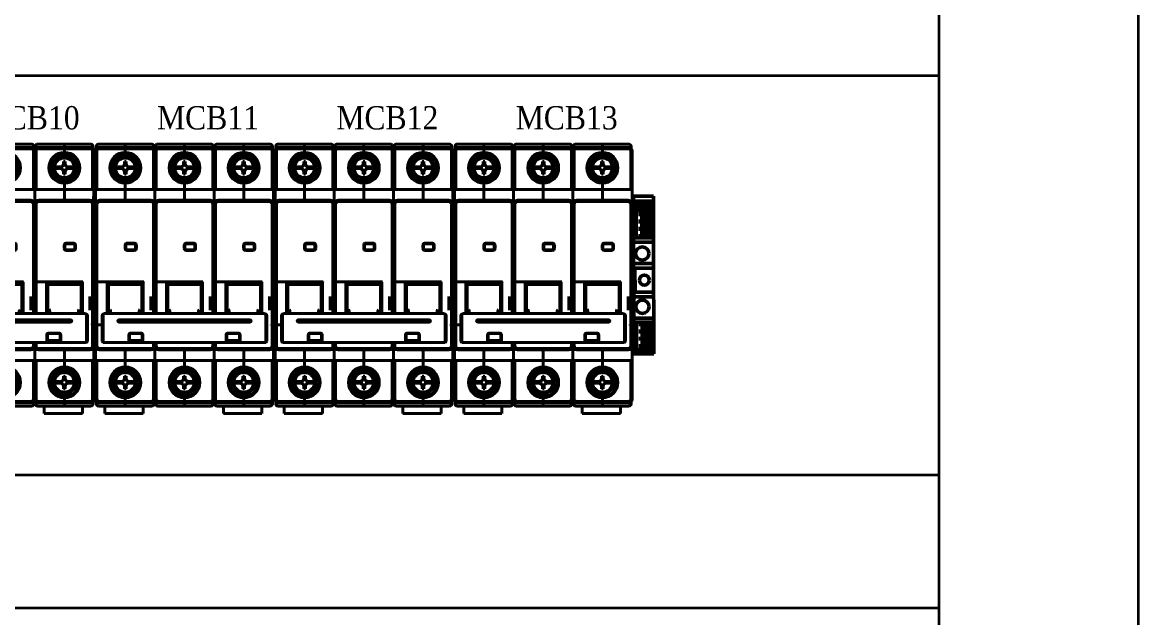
# Model space of a CAD drawing. Header units: millimetres. Extents: x 0 to 19090, y 0 to 12100.
# Drawn here: x 17199.6 to 17535.1, y 10751.9 to 10930.9 of the extents above; entities that cross this region are included whole.
import ezdxf

# ---------------------------------------------------------------- set-up
doc = ezdxf.new("R2010")
doc.units = ezdxf.units.MM
doc.header["$MEASUREMENT"] = 0
doc.linetypes.add('KM_SOLID', pattern=[0])
doc.layers.add('mang', color=4, linetype='Continuous')
for name, color, linetype, lineweight in [('NetDam', 7, 'Continuous', 35), ('Visible (ISO)', 7, 'Continuous', 50), ('粗线层', 3, 'KM_SOLID', 40)]:
    doc.layers.add(name, color=color, linetype=linetype, lineweight=lineweight)
doc.styles.add('HOATBF.shx', font='', dxfattribs={"width": 0.9})
doc.styles.get('HOATBF.shx').set_extended_font_data('.VnAvant')

# ---------------------------------------------------------------- blocks, each defined once
blk = doc.blocks.new('CHT.NXB-63 3P')
at = {"layer": '粗线层'}
for p, q in [((3628.36, -2244.19), (3612.46, -2244.19)), ((3620.46, -2247.84), (3620.46, -2244.19)), ((3646.16, -2244.19), (3630.26, -2244.19)), ((3638.26, -2247.84), (3638.26, -2244.19)), ((3663.96, -2244.19), (3648.06, -2244.19)), ((3656.06, -2247.84), (3656.06, -2244.19)), ((3611.56, -2262.17), (3611.56, -2246.19)), ((3611.76, -2245.59), (3611.76, -2244.89)), ((3611.96, -2246.19), (3611.96, -2257.89)), ((3628.36, -2245.19), (3612.56, -2245.19)), ((3628.36, -2245.59), (3612.56, -2245.59)), ((3628.96, -2257.89), (3628.96, -2246.19)), ((3629.06, -2244.89), (3629.06, -2245.49)), ((3629.36, -2262.17), (3629.36, -2246.19)), ((3629.56, -2245.59), (3629.56, -2244.89)), ((3629.76, -2246.19), (3629.76, -2257.89)), ((3646.16, -2245.19), (3630.36, -2245.19)), ((3646.16, -2245.59), (3630.36, -2245.59)), ((3646.76, -2257.89), (3646.76, -2246.19)), ((3646.86, -2244.89), (3646.86, -2245.49)), ((3647.16, -2262.17), (3647.16, -2246.19)), ((3647.36, -2245.59), (3647.36, -2244.89)), ((3647.56, -2246.19), (3647.56, -2257.89)), ((3663.96, -2245.19), (3648.16, -2245.19)), ((3663.96, -2245.59), (3648.16, -2245.59)), ((3664.56, -2257.89), (3664.56, -2246.19)), ((3664.66, -2244.89), (3664.66, -2245.49)), ((3664.96, -2320.99), (3664.96, -2246.19)), ((3619.21, -2251.09), (3617.14, -2251.09)), ((3618.97, -2251.09), (3618.97, -2251.59)), ((3619.67, -2251.7), (3619.67, -2250.98)), ((3620.1, -2250.55), (3620.82, -2250.55)), ((3620.21, -2250.09), (3620.21, -2249.44)), ((3620.21, -2249.44), (3620.71, -2249.44)), ((3620.71, -2250.09), (3620.71, -2249.44)), ((3621.25, -2250.98), (3621.25, -2251.7)), ((3623.78, -2251.09), (3621.71, -2251.09)), ((3621.95, -2251.09), (3621.95, -2251.59)), ((3637.01, -2251.09), (3634.94, -2251.09)), ((3636.77, -2251.09), (3636.77, -2251.59)), ((3637.47, -2251.7), (3637.47, -2250.98)), ((3637.9, -2250.55), (3638.62, -2250.55)), ((3638.01, -2250.09), (3638.01, -2249.44)), ((3638.01, -2249.44), (3638.51, -2249.44)), ((3638.51, -2250.09), (3638.51, -2249.44)), ((3639.05, -2250.98), (3639.05, -2251.7)), ((3641.58, -2251.09), (3639.51, -2251.09)), ((3639.75, -2251.09), (3639.75, -2251.59)), ((3654.81, -2251.09), (3652.74, -2251.09)), ((3654.57, -2251.09), (3654.57, -2251.59)), ((3655.27, -2251.7), (3655.27, -2250.98)), ((3655.7, -2250.55), (3656.42, -2250.55)), ((3655.81, -2250.09), (3655.81, -2249.44)), ((3655.81, -2249.44), (3656.31, -2249.44)), ((3656.31, -2250.09), (3656.31, -2249.44)), ((3656.85, -2250.98), (3656.85, -2251.7)), ((3659.38, -2251.09), (3657.31, -2251.09)), ((3657.55, -2251.09), (3657.55, -2251.59)), ((3619.21, -2251.59), (3617.14, -2251.59)), ((3620.82, -2252.13), (3620.1, -2252.13)), ((3620.21, -2253.24), (3620.21, -2252.59)), ((3620.21, -2253.24), (3620.71, -2253.24)), ((3620.71, -2253.24), (3620.71, -2252.59)), ((3623.78, -2251.59), (3621.71, -2251.59)), ((3637.01, -2251.59), (3634.94, -2251.59)), ((3638.62, -2252.13), (3637.9, -2252.13)), ((3638.01, -2253.24), (3638.01, -2252.59)), ((3638.01, -2253.24), (3638.51, -2253.24)), ((3638.51, -2253.24), (3638.51, -2252.59)), ((3641.58, -2251.59), (3639.51, -2251.59)), ((3654.81, -2251.59), (3652.74, -2251.59)), ((3656.42, -2252.13), (3655.7, -2252.13)), ((3655.81, -2253.24), (3655.81, -2252.59)), ((3655.81, -2253.24), (3656.31, -2253.24)), ((3656.31, -2253.24), (3656.31, -2252.59)), ((3659.38, -2251.59), (3657.31, -2251.59)), ((3611.96, -2257.89), (3611.56, -2257.49)), ((3628.96, -2257.89), (3611.96, -2257.89)), ((3620.46, -2261.09), (3620.46, -2254.84)), ((3629.36, -2257.49), (3628.96, -2257.89)), ((3629.76, -2257.89), (3629.36, -2257.49)), ((3646.76, -2257.89), (3629.76, -2257.89)), ((3638.26, -2261.09), (3638.26, -2254.84)), ((3647.16, -2257.49), (3646.76, -2257.89)), ((3647.56, -2257.89), (3647.16, -2257.49)), ((3664.56, -2257.89), (3647.56, -2257.89)), ((3656.06, -2261.09), (3656.06, -2254.84)), ((3664.96, -2257.49), (3664.56, -2257.89)), ((3612.76, -2261.09), (3628.16, -2261.09)), ((3630.56, -2261.09), (3645.96, -2261.09)), ((3648.36, -2261.09), (3663.76, -2261.09)), ((3611.56, -2262.03), (3611.59, -2262.03)), ((3611.56, -2320.99), (3611.56, -2262.29)), ((3611.96, -2285.63), (3611.96, -2262.29)), ((3612.76, -2261.49), (3628.16, -2261.49)), ((3628.96, -2295.12), (3628.96, -2262.29)), ((3629.36, -2262.03), (3629.39, -2262.03)), ((3629.36, -2295.12), (3629.36, -2262.29)), ((3629.76, -2285.63), (3629.76, -2262.29)), ((3630.56, -2261.49), (3645.96, -2261.49)), ((3646.76, -2295.12), (3646.76, -2262.29)), ((3647.16, -2262.03), (3647.19, -2262.03)), ((3647.16, -2295.12), (3647.16, -2262.29)), ((3647.56, -2285.63), (3647.56, -2262.29)), ((3648.36, -2261.49), (3663.76, -2261.49)), ((3664.56, -2304.89), (3664.56, -2262.29)), ((3620.41, -2275.59), (3620.41, -2274.59)), ((3620.61, -2275.59), (3620.61, -2274.59)), ((3621.01, -2273.99), (3623.21, -2273.99)), ((3621.01, -2274.19), (3623.21, -2274.19)), ((3623.56, -2275.77), (3623.56, -2274.41)), ((3623.61, -2274.59), (3623.61, -2275.59)), ((3623.81, -2274.59), (3623.81, -2275.59)), ((3638.21, -2275.59), (3638.21, -2274.59)), ((3638.41, -2275.59), (3638.41, -2274.59)), ((3638.81, -2273.99), (3641.01, -2273.99)), ((3638.81, -2274.19), (3641.01, -2274.19)), ((3641.36, -2275.77), (3641.36, -2274.41)), ((3641.41, -2274.59), (3641.41, -2275.59)), ((3641.61, -2274.59), (3641.61, -2275.59)), ((3656.01, -2275.59), (3656.01, -2274.59)), ((3656.21, -2275.59), (3656.21, -2274.59)), ((3656.61, -2273.99), (3658.81, -2273.99)), ((3656.61, -2274.19), (3658.81, -2274.19)), ((3659.16, -2275.77), (3659.16, -2274.41)), ((3659.21, -2274.59), (3659.21, -2275.59)), ((3659.41, -2274.59), (3659.41, -2275.59)), ((3623.21, -2275.99), (3621.01, -2275.99)), ((3623.21, -2276.19), (3621.01, -2276.19)), ((3641.01, -2275.99), (3638.81, -2275.99)), ((3641.01, -2276.19), (3638.81, -2276.19)), ((3658.81, -2275.99), (3656.61, -2275.99)), ((3658.81, -2276.19), (3656.61, -2276.19)), ((3611.96, -2285.63), (3611.56, -2285.23)), ((3625.86, -2285.63), (3611.96, -2285.63)), ((3611.96, -2304.89), (3611.96, -2285.63)), ((3615.06, -2295.12), (3615.06, -2285.63)), ((3615.15, -2285.63), (3615.26, -2285.76)), ((3615.26, -2285.76), (3615.29, -2285.78)), ((3615.46, -2295.12), (3615.46, -2285.63)), ((3615.46, -2286.21), (3625.46, -2286.21)), ((3615.46, -2286.41), (3625.46, -2286.41)), ((3620.66, -2286.43), (3620.66, -2286.41)), ((3625.46, -2295.12), (3625.46, -2286.09)), ((3625.86, -2285.76), (3625.86, -2295.12)), ((3628.96, -2285.63), (3628.93, -2285.63)), ((3628.96, -2285.63), (3628.96, -2285.63)), ((3629.76, -2285.63), (3629.36, -2285.23)), ((3643.66, -2285.63), (3629.76, -2285.63)), ((3629.76, -2295.12), (3629.76, -2285.63)), ((3632.86, -2295.12), (3632.86, -2285.63)), ((3632.95, -2285.63), (3633.06, -2285.76)), ((3633.06, -2285.76), (3633.09, -2285.78)), ((3633.26, -2295.12), (3633.26, -2285.63)), ((3633.26, -2286.21), (3643.26, -2286.21)), ((3633.26, -2286.41), (3643.26, -2286.41)), ((3638.46, -2286.48), (3638.46, -2286.41)), ((3643.26, -2295.12), (3643.26, -2286.09)), ((3643.66, -2285.76), (3643.66, -2295.12)), ((3646.76, -2285.63), (3646.73, -2285.63)), ((3646.76, -2285.63), (3646.76, -2285.63)), ((3647.56, -2285.63), (3647.16, -2285.23)), ((3647.56, -2295.12), (3647.56, -2285.63)), ((3661.46, -2285.63), (3647.56, -2285.63)), ((3650.66, -2295.12), (3650.66, -2285.63)), ((3650.75, -2285.63), (3650.86, -2285.76)), ((3650.86, -2285.76), (3650.89, -2285.78)), ((3651.06, -2295.12), (3651.06, -2285.63)), ((3651.06, -2286.21), (3661.06, -2286.21)), ((3651.06, -2286.41), (3661.06, -2286.41)), ((3656.26, -2286.43), (3656.26, -2286.41)), ((3661.06, -2295.12), (3661.06, -2286.09)), ((3661.46, -2285.76), (3661.46, -2295.12)), ((3664.56, -2285.63), (3664.53, -2285.63)), ((3664.56, -2285.63), (3664.56, -2285.63)), ((3611.56, -2288.94), (3611.86, -2288.64)), ((3611.96, -2288.64), (3611.86, -2288.64)), ((3611.86, -2295.54), (3611.86, -2288.64)), ((3628.16, -2290.06), (3628.16, -2294.12)), ((3628.96, -2288.64), (3629.06, -2288.64)), ((3629.36, -2288.94), (3629.06, -2288.64)), ((3629.06, -2288.64), (3629.06, -2295.12)), ((3629.36, -2288.94), (3629.66, -2288.64)), ((3629.76, -2288.64), (3629.66, -2288.64)), ((3629.66, -2295.12), (3629.66, -2288.64)), ((3645.96, -2290.06), (3645.96, -2294.12)), ((3646.76, -2288.64), (3646.86, -2288.64)), ((3646.86, -2288.64), (3646.86, -2295.12)), ((3647.16, -2288.94), (3646.86, -2288.64)), ((3647.16, -2288.94), (3647.46, -2288.64)), ((3647.46, -2295.12), (3647.46, -2288.64)), ((3647.56, -2288.64), (3647.46, -2288.64)), ((3663.76, -2290.06), (3663.76, -2294.12)), ((3664.56, -2288.64), (3664.66, -2288.64)), ((3664.66, -2288.64), (3664.66, -2295.54)), ((3664.96, -2288.94), (3664.66, -2288.64)), ((3615.66, -2295.12), (3615.66, -2294.14)), ((3616.06, -2294.36), (3616.06, -2295.12)), ((3624.66, -2295.12), (3624.66, -2294.36)), ((3625.06, -2295.12), (3625.06, -2294.14)), ((3633.46, -2295.12), (3633.46, -2294.24)), ((3633.86, -2294.46), (3633.86, -2295.12)), ((3642.46, -2295.12), (3642.46, -2294.46)), ((3642.86, -2295.12), (3642.86, -2294.24)), ((3651.26, -2295.12), (3651.26, -2294.14)), ((3651.66, -2294.36), (3651.66, -2295.12)), ((3660.26, -2295.12), (3660.26, -2294.36)), ((3660.66, -2295.12), (3660.66, -2294.14)), ((3611.56, -2295.24), (3611.86, -2295.54)), ((3611.96, -2295.54), (3611.86, -2295.54)), ((3613.51, -2295.79), (3613.51, -2303.56)), ((3613.81, -2295.56), (3613.81, -2303.86)), ((3614.12, -2295.19), (3613.96, -2295.26)), ((3662.01, -2295.12), (3614.51, -2295.12)), ((3618.26, -2297.33), (3618.26, -2297.41)), ((3618.76, -2297), (3657.76, -2297)), ((3657.76, -2297.51), (3618.76, -2297.51)), ((3657.76, -2297.65), (3618.76, -2297.65)), ((3618.76, -2297.75), (3657.76, -2297.75)), ((3658.26, -2297.33), (3658.26, -2297.41)), ((3662.4, -2295.19), (3662.56, -2295.26)), ((3662.71, -2303.86), (3662.71, -2295.56)), ((3663.01, -2303.56), (3663.01, -2295.79)), ((3664.56, -2295.54), (3664.66, -2295.54)), ((3664.96, -2295.24), (3664.66, -2295.54)), ((3611.56, -2298.95), (3611.96, -2298.55)), ((3611.96, -2298.55), (3613.51, -2298.55)), ((3612.26, -2298.55), (3612.56, -2298.55)), ((3621.76, -2301.51), (3621.56, -2301.59)), ((3621.76, -2303.12), (3621.76, -2301.51)), ((3625.26, -2301.04), (3622.06, -2301.04)), ((3622.06, -2301.15), (3625.26, -2301.15)), ((3625.26, -2301.15), (3625.26, -2301.04)), ((3625.76, -2301.59), (3625.56, -2301.51)), ((3625.56, -2301.51), (3625.56, -2303.12)), ((3650.96, -2301.51), (3650.76, -2301.59)), ((3650.96, -2303.12), (3650.96, -2301.51)), ((3654.46, -2301.04), (3651.26, -2301.04)), ((3651.26, -2301.04), (3651.26, -2301.15)), ((3651.26, -2301.15), (3654.46, -2301.15)), ((3654.76, -2301.51), (3654.76, -2303.12)), ((3654.96, -2301.59), (3654.76, -2301.51)), ((3664.53, -2298.55), (3664.56, -2298.55)), ((3613.51, -2303.56), (3613.81, -2303.86)), ((3662.71, -2303.86), (3613.81, -2303.86)), ((3621.56, -2303.29), (3621.56, -2301.59)), ((3621.56, -2303.29), (3621.76, -2303.12)), ((3625.26, -2303.22), (3622.06, -2303.22)), ((3622.06, -2303.22), (3622.06, -2303.56)), ((3622.06, -2303.56), (3625.26, -2303.56)), ((3625.56, -2303.12), (3625.76, -2303.29)), ((3625.76, -2301.59), (3625.76, -2303.29)), ((3628.96, -2303.86), (3628.96, -2304.89)), ((3629.36, -2320.99), (3629.36, -2303.86)), ((3629.76, -2304.89), (3629.76, -2303.86)), ((3646.76, -2303.86), (3646.76, -2304.89)), ((3647.16, -2320.99), (3647.16, -2303.86)), ((3647.56, -2304.89), (3647.56, -2303.86)), ((3650.76, -2303.29), (3650.76, -2301.59)), ((3650.76, -2303.29), (3650.96, -2303.12)), ((3654.46, -2303.22), (3651.26, -2303.22)), ((3651.26, -2303.56), (3654.46, -2303.56)), ((3654.46, -2303.56), (3654.46, -2303.22)), ((3654.76, -2303.12), (3654.96, -2303.29)), ((3654.96, -2301.59), (3654.96, -2303.29)), ((3663.01, -2303.56), (3662.71, -2303.86)), ((3628.16, -2305.69), (3612.76, -2305.69)), ((3628.16, -2306.09), (3612.76, -2306.09)), ((3620.46, -2312.34), (3620.46, -2306.09)), ((3645.96, -2305.69), (3630.56, -2305.69)), ((3645.96, -2306.09), (3630.56, -2306.09)), ((3638.26, -2312.34), (3638.26, -2306.09)), ((3663.76, -2305.69), (3648.36, -2305.69)), ((3663.76, -2306.09), (3648.36, -2306.09)), ((3656.06, -2312.34), (3656.06, -2306.09)), ((3611.56, -2309.69), (3611.96, -2309.29)), ((3628.96, -2309.29), (3611.96, -2309.29)), ((3611.96, -2309.29), (3611.96, -2320.99)), ((3628.96, -2309.29), (3629.36, -2309.69)), ((3628.96, -2320.99), (3628.96, -2309.29)), ((3629.36, -2309.69), (3629.76, -2309.29)), ((3646.76, -2309.29), (3629.76, -2309.29)), ((3629.76, -2309.29), (3629.76, -2320.99)), ((3646.76, -2309.29), (3647.16, -2309.69)), ((3646.76, -2320.99), (3646.76, -2309.29)), ((3647.16, -2309.69), (3647.56, -2309.29)), ((3664.56, -2309.29), (3647.56, -2309.29)), ((3647.56, -2309.29), (3647.56, -2320.99)), ((3664.56, -2320.99), (3664.56, -2309.29)), ((3664.56, -2309.29), (3664.96, -2309.69)), ((3620.71, -2313.94), (3620.21, -2313.94)), ((3620.21, -2313.94), (3620.21, -2314.59)), ((3620.71, -2313.94), (3620.71, -2314.59)), ((3638.51, -2313.94), (3638.01, -2313.94)), ((3638.01, -2313.94), (3638.01, -2314.59)), ((3638.51, -2313.94), (3638.51, -2314.59)), ((3656.31, -2313.94), (3655.81, -2313.94)), ((3655.81, -2313.94), (3655.81, -2314.59)), ((3656.31, -2313.94), (3656.31, -2314.59)), ((3619.21, -2315.59), (3617.14, -2315.59)), ((3619.21, -2316.09), (3617.14, -2316.09)), ((3618.97, -2316.09), (3618.97, -2315.59)), ((3619.67, -2316.2), (3619.67, -2315.48)), ((3620.1, -2315.05), (3620.82, -2315.05)), ((3620.82, -2316.63), (3620.1, -2316.63)), ((3620.21, -2317.09), (3620.21, -2317.74)), ((3620.71, -2317.74), (3620.21, -2317.74)), ((3620.71, -2317.09), (3620.71, -2317.74)), ((3621.25, -2315.48), (3621.25, -2316.2)), ((3623.78, -2315.59), (3621.71, -2315.59)), ((3623.78, -2316.09), (3621.71, -2316.09)), ((3621.95, -2316.09), (3621.95, -2315.59)), ((3637.01, -2315.59), (3634.94, -2315.59)), ((3637.01, -2316.09), (3634.94, -2316.09)), ((3636.77, -2316.09), (3636.77, -2315.59)), ((3637.47, -2316.2), (3637.47, -2315.48)), ((3637.9, -2315.05), (3638.62, -2315.05)), ((3638.62, -2316.63), (3637.9, -2316.63)), ((3638.01, -2317.09), (3638.01, -2317.74)), ((3638.51, -2317.74), (3638.01, -2317.74)), ((3638.51, -2317.09), (3638.51, -2317.74)), ((3639.05, -2315.48), (3639.05, -2316.2)), ((3641.58, -2315.59), (3639.51, -2315.59)), ((3641.58, -2316.09), (3639.51, -2316.09)), ((3639.75, -2316.09), (3639.75, -2315.59)), ((3654.81, -2315.59), (3652.74, -2315.59)), ((3654.81, -2316.09), (3652.74, -2316.09)), ((3654.57, -2316.09), (3654.57, -2315.59)), ((3655.27, -2316.2), (3655.27, -2315.48)), ((3655.7, -2315.05), (3656.42, -2315.05)), ((3656.42, -2316.63), (3655.7, -2316.63)), ((3655.81, -2317.09), (3655.81, -2317.74)), ((3656.31, -2317.74), (3655.81, -2317.74)), ((3656.31, -2317.09), (3656.31, -2317.74)), ((3656.85, -2315.48), (3656.85, -2316.2)), ((3659.38, -2315.59), (3657.31, -2315.59)), ((3659.38, -2316.09), (3657.31, -2316.09)), ((3657.55, -2316.09), (3657.55, -2315.59)), ((3611.76, -2322.29), (3611.76, -2321.59)), ((3628.36, -2321.59), (3612.56, -2321.59)), ((3620.46, -2322.99), (3620.46, -2319.34)), ((3629.56, -2322.29), (3629.56, -2321.59)), ((3646.16, -2321.59), (3630.36, -2321.59)), ((3638.26, -2322.99), (3638.26, -2319.34)), ((3647.36, -2322.29), (3647.36, -2321.59)), ((3663.96, -2321.59), (3648.16, -2321.59)), ((3656.06, -2322.99), (3656.06, -2319.34)), ((3628.36, -2322.99), (3612.46, -2322.99)), ((3628.36, -2321.99), (3612.56, -2321.99)), ((3614.36, -2322.99), (3614.36, -2325.19)), ((3625.86, -2322.99), (3625.86, -2325.19)), ((3629.06, -2321.69), (3629.06, -2322.29)), ((3646.16, -2322.99), (3630.26, -2322.99)), ((3646.16, -2321.99), (3630.36, -2321.99)), ((3646.86, -2321.69), (3646.86, -2322.29)), ((3663.96, -2322.99), (3648.06, -2322.99)), ((3663.96, -2321.99), (3648.16, -2321.99)), ((3649.96, -2322.99), (3649.96, -2325.19)), ((3661.46, -2322.99), (3661.46, -2325.19)), ((3664.66, -2321.69), (3664.66, -2322.29)), ((3614.36, -2325.19), (3625.86, -2325.19)), ((3649.96, -2325.19), (3661.46, -2325.19))]:
    blk.add_line(p, q, dxfattribs=at)
for centre in [(3620.46, -2251.34), (3638.26, -2251.34), (3656.06, -2251.34), (3620.46, -2315.84), (3638.26, -2315.84), (3656.06, -2315.84)]:
    blk.add_circle(centre, 3.46, dxfattribs=at)
for centre, radius, start, end in [((3612.46, -2244.89), 0.7, 90, 180), ((3628.36, -2244.89), 0.7, 0, 90), ((3630.26, -2244.89), 0.7, 90, 180), ((3646.16, -2244.89), 0.7, 0, 90), ((3648.06, -2244.89), 0.7, 90, 180), ((3663.96, -2244.89), 0.7, 0, 90), ((3612.56, -2246.19), 1, 90, 180), ((3612.56, -2246.19), 0.6, 90, 180), ((3612.46, -2245.89), 0.7, 90, 130.6008), ((3620.46, -2251.34), 4.65, 90.0009, 269.9991), ((3620.46, -2251.34), 4.25, 90.001, 269.999), ((3620.46, -2251.34), 3.5, 90, 270), ((3620.46, -2251.34), 4.65, 270, 90), ((3620.46, -2251.34), 4.25, 270, 90), ((3628.36, -2246.19), 1, 0, 90), ((3628.36, -2246.19), 0.6, 0, 90), ((3630.36, -2246.19), 1, 90, 180), ((3630.36, -2246.19), 0.6, 90, 180), ((3630.26, -2245.89), 0.7, 90, 130.6008), ((3638.26, -2251.34), 4.65, 90.0009, 269.9991), ((3638.26, -2251.34), 4.25, 90.001, 269.999), ((3638.26, -2251.34), 3.5, 90, 270), ((3638.26, -2251.34), 4.65, 270, 90), ((3638.26, -2251.34), 4.25, 270, 90), ((3646.16, -2246.19), 1, 0, 90), ((3646.16, -2246.19), 0.6, 0, 90), ((3648.16, -2246.19), 1, 90, 180), ((3648.16, -2246.19), 0.6, 90, 180), ((3648.06, -2245.89), 0.7, 90, 130.6008), ((3656.06, -2251.34), 4.65, 90.0009, 269.9991), ((3656.06, -2251.34), 4.25, 90.001, 269.999), ((3656.06, -2251.34), 3.5, 90, 270), ((3656.06, -2251.34), 4.65, 270, 90), ((3656.06, -2251.34), 4.25, 270, 90), ((3663.96, -2246.19), 1, 0, 90), ((3663.96, -2246.19), 0.6, 0, 90), ((3620.46, -2251.34), 3.33, 175.6934, 184.3066), ((3620.46, -2251.34), 2.95, 4.8614, 175.1386), ((3619.21, -2250.09), 1, 270, 0), ((3620.46, -2251.34), 0.789, 145.0391, 214.9609), ((3620.46, -2251.34), 0.789, 55.0391, 124.9609), ((3621.71, -2250.09), 1, 180, 270), ((3620.46, -2251.34), 0.789, 325.0391, 34.9609), ((3620.46, -2251.34), 3.33, 355.6934, 4.3066), ((3638.26, -2251.34), 3.33, 175.6934, 184.3066), ((3638.26, -2251.34), 2.95, 4.8614, 175.1386), ((3637.01, -2250.09), 1, 270, 0), ((3638.26, -2251.34), 0.789, 145.0391, 214.9609), ((3638.26, -2251.34), 0.789, 55.0391, 124.9609), ((3639.51, -2250.09), 1, 180, 270), ((3638.26, -2251.34), 0.789, 325.0391, 34.9609), ((3638.26, -2251.34), 3.33, 355.6934, 4.3066), ((3656.06, -2251.34), 3.33, 175.6934, 184.3066), ((3656.06, -2251.34), 2.95, 4.8614, 175.1386), ((3654.81, -2250.09), 1, 270, 0), ((3656.06, -2251.34), 0.789, 145.0391, 214.9609), ((3656.06, -2251.34), 0.789, 55.0391, 124.9609), ((3657.31, -2250.09), 1, 180, 270), ((3656.06, -2251.34), 0.789, 325.0391, 34.9609), ((3656.06, -2251.34), 3.33, 355.6934, 4.3066), ((3620.46, -2251.34), 2.95, 184.8614, 355.1386), ((3619.21, -2252.59), 1, 0, 90), ((3620.46, -2251.34), 0.789, 235.0391, 304.9609), ((3621.71, -2252.59), 1, 90, 180), ((3638.26, -2251.34), 2.95, 184.8614, 355.1386), ((3637.01, -2252.59), 1, 0, 90), ((3638.26, -2251.34), 0.789, 235.0391, 304.9609), ((3639.51, -2252.59), 1, 90, 180), ((3656.06, -2251.34), 2.95, 184.8614, 355.1386), ((3654.81, -2252.59), 1, 0, 90), ((3656.06, -2251.34), 0.789, 235.0391, 304.9609), ((3657.31, -2252.59), 1, 90, 180), ((3612.76, -2262.29), 1.2, 90, 180), ((3628.16, -2262.29), 1.2, 0, 90), ((3630.56, -2262.29), 1.2, 90, 180), ((3645.96, -2262.29), 1.2, 0, 90), ((3648.36, -2262.29), 1.2, 90, 180), ((3663.76, -2262.29), 1.2, 0, 90), ((3612.76, -2262.29), 0.8, 90, 180), ((3628.16, -2262.29), 0.8, 0, 90), ((3630.56, -2262.29), 0.8, 90, 180), ((3645.96, -2262.29), 0.8, 0, 90), ((3648.36, -2262.29), 0.8, 90, 180), ((3663.76, -2262.29), 0.8, 0, 90), ((3621.01, -2274.59), 0.6, 90, 180), ((3621.01, -2274.59), 0.4, 90, 180), ((3623.21, -2274.59), 0.6, 0, 90), ((3623.21, -2274.59), 0.4, 0, 90), ((3638.81, -2274.59), 0.6, 90, 180), ((3638.81, -2274.59), 0.4, 90, 180), ((3641.01, -2274.59), 0.6, 0, 90), ((3641.01, -2274.59), 0.4, 0, 90), ((3656.61, -2274.59), 0.6, 90, 180), ((3656.61, -2274.59), 0.4, 90, 180), ((3658.81, -2274.59), 0.6, 0, 90), ((3658.81, -2274.59), 0.4, 0, 90), ((3621.01, -2275.59), 0.6, 180, 270), ((3621.01, -2275.59), 0.4, 180, 270), ((3623.21, -2275.59), 0.6, 270, 0), ((3623.21, -2275.59), 0.4, 270, 0), ((3638.81, -2275.59), 0.6, 180, 270), ((3638.81, -2275.59), 0.4, 180, 270), ((3641.01, -2275.59), 0.6, 270, 0), ((3641.01, -2275.59), 0.4, 270, 0), ((3656.61, -2275.59), 0.6, 180, 270), ((3656.61, -2275.59), 0.4, 180, 270), ((3658.81, -2275.59), 0.6, 270, 0), ((3658.81, -2275.59), 0.4, 270, 0), ((3555.76, -2338.87), 79.75, 41.5409, 41.727), ((3680.34, -2333.87), 72.77, 138.4787, 138.9562), ((3611.89, -2268.56), 24.14, 314.9912, 315.3683), ((3573.56, -2338.87), 79.75, 41.5409, 41.727), ((3698.14, -2333.87), 72.77, 138.4787, 138.9562), ((3629.69, -2268.56), 24.14, 314.9912, 315.3683), ((3591.36, -2338.87), 79.75, 41.5409, 41.727), ((3715.94, -2333.87), 72.77, 138.4787, 138.9562), ((3647.49, -2268.56), 24.14, 314.9912, 315.3683), ((3612.76, -2304.89), 1.2, 180, 270), ((3612.76, -2304.89), 0.8, 180, 270), ((3628.16, -2304.89), 1.2, 270, 0), ((3628.16, -2304.89), 0.8, 270, 0), ((3630.56, -2304.89), 1.2, 180, 270), ((3630.56, -2304.89), 0.8, 180, 270), ((3645.96, -2304.89), 1.2, 270, 0), ((3645.96, -2304.89), 0.8, 270, 0), ((3648.36, -2304.89), 1.2, 180, 270), ((3648.36, -2304.89), 0.8, 180, 270), ((3663.76, -2304.89), 1.2, 270, 0), ((3663.76, -2304.89), 0.8, 270, 0), ((3620.46, -2315.84), 4.65, 90.0009, 269.9991), ((3620.46, -2315.84), 4.25, 90.001, 269.999), ((3620.46, -2315.84), 4.65, 270, 90), ((3620.46, -2315.84), 4.25, 270, 90), ((3638.26, -2315.84), 4.65, 90.0009, 269.9991), ((3638.26, -2315.84), 4.25, 90.001, 269.999), ((3638.26, -2315.84), 4.65, 270, 90), ((3638.26, -2315.84), 4.25, 270, 90), ((3656.06, -2315.84), 4.65, 90.0009, 269.9991), ((3656.06, -2315.84), 4.25, 90.001, 269.999), ((3656.06, -2315.84), 4.65, 270, 90), ((3656.06, -2315.84), 4.25, 270, 90), ((3620.46, -2315.84), 3.5, 90, 270), ((3620.46, -2315.84), 2.95, 4.8614, 175.1386), ((3619.21, -2314.59), 1, 270, 0), ((3621.71, -2314.59), 1, 180, 270), ((3638.26, -2315.84), 3.5, 90, 270), ((3638.26, -2315.84), 2.95, 4.8614, 175.1386), ((3637.01, -2314.59), 1, 270, 0), ((3639.51, -2314.59), 1, 180, 270), ((3656.06, -2315.84), 3.5, 90, 270), ((3656.06, -2315.84), 2.95, 4.8614, 175.1386), ((3654.81, -2314.59), 1, 270, 0), ((3657.31, -2314.59), 1, 180, 270), ((3620.46, -2315.84), 3.33, 175.6934, 184.3066), ((3620.46, -2315.84), 2.95, 184.8614, 355.1386), ((3619.21, -2317.09), 1, 0, 90), ((3620.46, -2315.84), 0.789, 145.0391, 214.9609), ((3620.46, -2315.84), 0.789, 55.0391, 124.9609), ((3620.46, -2315.84), 0.789, 235.0391, 304.9609), ((3621.71, -2317.09), 1, 90, 180), ((3620.46, -2315.84), 0.789, 325.0391, 34.9609), ((3620.46, -2315.84), 3.33, 355.6934, 4.3066), ((3638.26, -2315.84), 3.33, 175.6934, 184.3066), ((3638.26, -2315.84), 2.95, 184.8614, 355.1386), ((3637.01, -2317.09), 1, 0, 90), ((3638.26, -2315.84), 0.789, 145.0391, 214.9609), ((3638.26, -2315.84), 0.789, 55.0391, 124.9609), ((3638.26, -2315.84), 0.789, 235.0391, 304.9609), ((3639.51, -2317.09), 1, 90, 180), ((3638.26, -2315.84), 0.789, 325.0391, 34.9609), ((3638.26, -2315.84), 3.33, 355.6934, 4.3066), ((3656.06, -2315.84), 3.33, 175.6934, 184.3066), ((3656.06, -2315.84), 2.95, 184.8614, 355.1386), ((3654.81, -2317.09), 1, 0, 90), ((3656.06, -2315.84), 0.789, 145.0391, 214.9609), ((3656.06, -2315.84), 0.789, 55.0391, 124.9609), ((3656.06, -2315.84), 0.789, 235.0391, 304.9609), ((3657.31, -2317.09), 1, 90, 180), ((3656.06, -2315.84), 0.789, 325.0391, 34.9609), ((3656.06, -2315.84), 3.33, 355.6934, 4.3066), ((3612.56, -2320.99), 1, 180, 270), ((3612.56, -2320.99), 0.6, 180, 270), ((3628.36, -2320.99), 1, 270, 0), ((3628.36, -2320.99), 0.6, 270, 0), ((3630.36, -2320.99), 1, 180, 270), ((3630.36, -2320.99), 0.6, 180, 270), ((3646.16, -2320.99), 1, 270, 0), ((3646.16, -2320.99), 0.6, 270, 0), ((3648.16, -2320.99), 1, 180, 270), ((3648.16, -2320.99), 0.6, 180, 270), ((3663.96, -2320.99), 1, 270, 0), ((3663.96, -2320.99), 0.6, 270, 0), ((3612.46, -2322.29), 0.7, 180, 270), ((3612.46, -2321.29), 0.7, 229.6123, 270), ((3628.36, -2322.29), 0.7, 270, 0), ((3630.26, -2322.29), 0.7, 180, 270), ((3630.26, -2321.29), 0.7, 229.6123, 270), ((3646.16, -2322.29), 0.7, 270, 0), ((3648.06, -2322.29), 0.7, 180, 270), ((3648.06, -2321.29), 0.7, 229.6123, 270), ((3663.96, -2322.29), 0.7, 270, 0)]:
    blk.add_arc(centre, radius, start, end, dxfattribs=at)
for points, start_tangent, end_tangent in [([(3611.96, -2285.97), (3611.98, -2285.84), (3612.05, -2285.73)], (0, 1), (0.677993, 0.735069)), ([(3612.05, -2285.73), (3612.15, -2285.65)], (0.677993, 0.735069), (0.914358, 0.404907)), ([(3612.15, -2285.65), (3612.26, -2285.63)], (0.914358, 0.404907), (1, 0)), ([(3626.02, -2285.58), (3625.93, -2285.62), (3625.86, -2285.63)], (-0.892886, -0.450283), (-1, 0)), ([(3625.86, -2285.76), (3625.87, -2285.72), (3625.9, -2285.68), (3625.97, -2285.61)], (-0.000001, 1), (0.779463, 0.626449)), ([(3625.97, -2285.61), (3625.98, -2285.6), (3626.02, -2285.58)], (0.779463, 0.626449), (0.892886, 0.450283)), ([(3628.66, -2285.58), (3628.82, -2285.61), (3628.89, -2285.63), (3628.93, -2285.63)], (0.977632, -0.210321), (0.999991, -0.004183)), ([(3629.07, -2285.52), (3629.36, -2285.22)], (0.702438, 0.711745), (0.675361, 0.737487)), ([(3629.76, -2285.97), (3629.78, -2285.84), (3629.85, -2285.73)], (0, 1), (0.677993, 0.735069)), ([(3629.85, -2285.73), (3629.95, -2285.65)], (0.677993, 0.735069), (0.914358, 0.404907)), ([(3629.95, -2285.65), (3630.06, -2285.63)], (0.914358, 0.404907), (1, 0)), ([(3643.82, -2285.58), (3643.73, -2285.62), (3643.66, -2285.63)], (-0.892886, -0.450283), (-1, 0)), ([(3643.66, -2285.76), (3643.67, -2285.72), (3643.7, -2285.68), (3643.77, -2285.61)], (-0.000001, 1), (0.779463, 0.626449)), ([(3643.77, -2285.61), (3643.78, -2285.6), (3643.82, -2285.58)], (0.779463, 0.626449), (0.892886, 0.450283)), ([(3646.46, -2285.58), (3646.62, -2285.61), (3646.69, -2285.63), (3646.73, -2285.63)], (0.977632, -0.210321), (0.999991, -0.004183)), ([(3646.87, -2285.52), (3647.16, -2285.22)], (0.702438, 0.711745), (0.675361, 0.737487)), ([(3647.56, -2285.97), (3647.58, -2285.84), (3647.65, -2285.73)], (0, 1), (0.677993, 0.735069)), ([(3647.65, -2285.73), (3647.75, -2285.65)], (0.677993, 0.735069), (0.914358, 0.404907)), ([(3647.75, -2285.65), (3647.86, -2285.63)], (0.914358, 0.404907), (1, 0)), ([(3661.62, -2285.58), (3661.53, -2285.62), (3661.46, -2285.63)], (-0.892886, -0.450283), (-1, 0)), ([(3661.46, -2285.76), (3661.47, -2285.72), (3661.5, -2285.68), (3661.57, -2285.61)], (-0.000001, 1), (0.779463, 0.626449)), ([(3661.57, -2285.61), (3661.58, -2285.6), (3661.62, -2285.58)], (0.779463, 0.626449), (0.892886, 0.450283)), ([(3664.26, -2285.58), (3664.42, -2285.61), (3664.49, -2285.63), (3664.53, -2285.63)], (0.977632, -0.210321), (0.999991, -0.004183)), ([(3664.67, -2285.52), (3664.96, -2285.22)], (0.702438, 0.711745), (0.675361, 0.737487)), ([(3616.05, -2294.32), (3616.02, -2294.23), (3615.99, -2294.13), (3615.89, -2293.91)], (-0.268942, 0.963156), (-0.425203, 0.905098)), ([(3616.05, -2294.32), (3616.06, -2294.36)], (0.268942, -0.963156), (0, -1)), ([(3624.66, -2294.32), (3624.69, -2294.23), (3624.73, -2294.13), (3624.82, -2293.91)], (0.268942, 0.963156), (0.425203, 0.905098)), ([(3624.66, -2294.36), (3624.66, -2294.32)], (0, 1), (0.268942, 0.963156)), ([(3633.85, -2294.42), (3633.82, -2294.33), (3633.79, -2294.22), (3633.69, -2294.01)], (-0.26454, 0.964375), (-0.427017, 0.904244)), ([(3633.85, -2294.42), (3633.86, -2294.46)], (0.26454, -0.964375), (0, -1)), ([(3642.46, -2294.42), (3642.49, -2294.33), (3642.53, -2294.22), (3642.62, -2294.01)], (0.26454, 0.964375), (0.427017, 0.904244)), ([(3642.46, -2294.46), (3642.46, -2294.42)], (0, 1), (0.26454, 0.964375)), ([(3651.65, -2294.32), (3651.62, -2294.23), (3651.59, -2294.13), (3651.49, -2293.91)], (-0.268942, 0.963156), (-0.425203, 0.905098)), ([(3651.65, -2294.32), (3651.66, -2294.36)], (0.268942, -0.963156), (0, -1)), ([(3660.26, -2294.32), (3660.29, -2294.23), (3660.33, -2294.13), (3660.42, -2293.91)], (0.268942, 0.963156), (0.425203, 0.905098)), ([(3660.26, -2294.36), (3660.26, -2294.32)], (0, 1), (0.268942, 0.963156)), ([(3613.51, -2295.79), (3613.54, -2295.64), (3613.63, -2295.49), (3613.77, -2295.36), (3613.96, -2295.26)], (0, 1), (0.920349, 0.391097)), ([(3613.81, -2295.56), (3613.83, -2295.45), (3613.9, -2295.34)], (0, 1), (0.670322, 0.742071)), ([(3613.9, -2295.34), (3613.95, -2295.3), (3614.12, -2295.19)], (0.670322, 0.742071), (0.920425, 0.390919)), ([(3614.12, -2295.19), (3614.21, -2295.16), (3614.51, -2295.12)], (0.920425, 0.390919), (1, 0)), ([(3618.26, -2297.33), (3618.27, -2297.26), (3618.32, -2297.18), (3618.39, -2297.12), (3618.48, -2297.07)], (0, 1), (0.920397, 0.390985)), ([(3618.27, -2297.4), (3618.26, -2297.38), (3618.26, -2297.33)], (-0.323915, 0.946086), (0, 1)), ([(3618.76, -2297.75), (3618.57, -2297.72), (3618.4, -2297.64), (3618.3, -2297.53), (3618.26, -2297.41)], (-1, 0), (-0.000005, 1)), ([(3618.76, -2297.65), (3618.59, -2297.64), (3618.44, -2297.58), (3618.33, -2297.5), (3618.27, -2297.4)], (-1, 0), (-0.323915, 0.946086)), ([(3618.76, -2297.51), (3618.56, -2297.48), (3618.48, -2297.44), (3618.41, -2297.38), (3618.37, -2297.32), (3618.36, -2297.26), (3618.37, -2297.19), (3618.41, -2297.13)], (-1, 0), (0.665521, 0.746379)), ([(3618.41, -2297.13), (3618.44, -2297.1), (3618.54, -2297.04)], (0.665521, 0.746379), (0.920158, 0.391546)), ([(3618.54, -2297.04), (3618.59, -2297.02), (3618.76, -2297)], (0.920158, 0.391546), (1, 0)), ([(3657.76, -2297), (3657.82, -2297), (3657.98, -2297.04)], (1, 0), (0.920156, -0.391552)), ([(3658.1, -2297.13), (3658.14, -2297.19), (3658.16, -2297.26), (3658.14, -2297.32), (3658.1, -2297.38), (3658.04, -2297.44), (3657.96, -2297.48), (3657.76, -2297.51)], (0.672433, -0.740158), (-1, 0)), ([(3658.26, -2297.33), (3658.25, -2297.4), (3658.22, -2297.46), (3658.11, -2297.56), (3657.95, -2297.63), (3657.76, -2297.65)], (0, -1), (-1, 0)), ([(3658.26, -2297.41), (3658.22, -2297.53), (3658.11, -2297.64), (3657.95, -2297.72), (3657.76, -2297.75)], (0.000005, -1), (-1, 0)), ([(3657.98, -2297.04), (3658.02, -2297.06), (3658.1, -2297.13)], (0.920156, -0.391552), (0.672433, -0.740158)), ([(3658.03, -2297.07), (3658.13, -2297.12), (3658.2, -2297.18), (3658.24, -2297.26), (3658.26, -2297.33)], (0.920397, -0.390985), (0, -1)), ([(3662.01, -2295.12), (3662.11, -2295.12), (3662.39, -2295.19)], (1, 0), (0.920425, -0.390918)), ([(3662.39, -2295.19), (3662.46, -2295.22), (3662.61, -2295.34)], (0.920425, -0.390918), (0.670349, -0.742046)), ([(3662.56, -2295.26), (3662.75, -2295.36), (3662.89, -2295.49), (3662.98, -2295.64), (3663.01, -2295.79)], (0.920349, -0.391097), (0, -1)), ([(3662.61, -2295.34), (3662.68, -2295.45), (3662.71, -2295.56)], (0.670349, -0.742046), (0, -1)), ([(3612.05, -2298.46), (3611.98, -2298.34), (3611.96, -2298.21)], (-0.677993, 0.735069), (0, 1)), ([(3612.15, -2298.53), (3612.05, -2298.46)], (-0.914358, 0.404907), (-0.677993, 0.735069)), ([(3612.26, -2298.55), (3612.15, -2298.53)], (-1, 0), (-0.914358, 0.404907)), ([(3622.06, -2301.04), (3621.86, -2301.09), (3621.69, -2301.22), (3621.59, -2301.39), (3621.56, -2301.59)], (-1, 0.000483), (0.002135, -0.999998)), ([(3621.76, -2301.51), (3621.78, -2301.39), (3621.84, -2301.27), (3621.93, -2301.18), (3622.06, -2301.15)], (0.000005, 1), (1, -0.000238)), ([(3625.76, -2301.59), (3625.72, -2301.39), (3625.62, -2301.22), (3625.46, -2301.09), (3625.26, -2301.04)], (0.002031, 0.999998), (-0.999997, -0.002394)), ([(3625.26, -2301.15), (3625.38, -2301.18), (3625.48, -2301.27), (3625.54, -2301.39), (3625.56, -2301.51)], (0.999998, 0.001762), (0, -1)), ([(3651.26, -2301.04), (3651.06, -2301.09), (3650.89, -2301.22), (3650.79, -2301.39), (3650.76, -2301.59)], (-0.999997, 0.002394), (0.002026, -0.999998)), ([(3650.96, -2301.51), (3650.98, -2301.39), (3651.04, -2301.27), (3651.13, -2301.18), (3651.26, -2301.15)], (0, 1), (0.999998, -0.001762)), ([(3654.96, -2301.59), (3654.92, -2301.39), (3654.82, -2301.22), (3654.66, -2301.09), (3654.46, -2301.04)], (0.002143, 0.999998), (-1, -0.000483)), ([(3654.46, -2301.15), (3654.58, -2301.18), (3654.68, -2301.27), (3654.74, -2301.39), (3654.76, -2301.51)], (1, 0.000238), (0.000005, -1)), ([(3664.47, -2298.56), (3664.42, -2298.57), (3664.26, -2298.6)], (-0.983358, -0.181676), (-0.977629, -0.210335)), ([(3664.53, -2298.55), (3664.52, -2298.55), (3664.47, -2298.56)], (-0.999996, 0.002845), (-0.983358, -0.181676)), ([(3664.96, -2298.96), (3664.86, -2298.86), (3664.56, -2298.55)], (-0.67535, 0.737498), (-0.707107, 0.707107)), ([(3621.56, -2303.29), (3621.57, -2303.35), (3621.59, -2303.4), (3621.64, -2303.44), (3621.69, -2303.48), (3621.86, -2303.54), (3622.06, -2303.56)], (-0.003109, -0.999995), (1, 0.000987)), ([(3622.06, -2303.22), (3621.93, -2303.22), (3621.84, -2303.2), (3621.8, -2303.18), (3621.78, -2303.17), (3621.76, -2303.15), (3621.76, -2303.12)], (-0.999998, 0.001773), (0, 1)), ([(3625.56, -2303.12), (3625.55, -2303.15), (3625.54, -2303.17), (3625.51, -2303.18), (3625.48, -2303.2), (3625.38, -2303.22), (3625.26, -2303.22)], (-0.000012, -1), (-1, -0.000238)), ([(3625.26, -2303.56), (3625.46, -2303.54), (3625.62, -2303.48), (3625.68, -2303.44), (3625.72, -2303.4), (3625.75, -2303.35), (3625.76, -2303.29)], (1, -0.000198), (-0.003319, 0.999994)), ([(3650.76, -2303.29), (3650.77, -2303.35), (3650.79, -2303.4), (3650.84, -2303.44), (3650.89, -2303.48), (3651.06, -2303.54), (3651.26, -2303.56)], (-0.003332, -0.999994), (1, 0.000198)), ([(3651.26, -2303.22), (3651.13, -2303.22), (3651.04, -2303.2), (3651, -2303.18), (3650.98, -2303.17), (3650.96, -2303.15), (3650.96, -2303.12)], (-1, 0.000238), (-0.000012, 1)), ([(3654.76, -2303.12), (3654.75, -2303.15), (3654.74, -2303.17), (3654.71, -2303.18), (3654.68, -2303.2), (3654.58, -2303.22), (3654.46, -2303.22)], (0, -1), (-0.999998, -0.001773)), ([(3654.46, -2303.56), (3654.66, -2303.54), (3654.82, -2303.48), (3654.88, -2303.44), (3654.92, -2303.4), (3654.95, -2303.35), (3654.96, -2303.29)], (1, -0.000987), (-0.0031, 0.999995))]:
    blk.add_spline(points, degree=3, dxfattribs=dict(at, start_tangent=start_tangent, end_tangent=end_tangent))

msp = doc.modelspace()

# ---------------------------------------------------------------- linework, layer by layer
at = {"layer": 'NetDam', "color": 0}
for p, q in [((17475.09, 10184.87), (17475.09, 11664.87)), ((16945.09, 10914.87), (17475.09, 10914.87)), ((16945.09, 10794.87), (17475.09, 10794.87)), ((16945.09, 10754.87), (17475.09, 10754.87))]:
    msp.add_line(p, q, dxfattribs=at)
msp.add_lwpolyline([(16885.09, 10124.87), (17535.09, 10124.87), (17535.09, 11724.87), (16885.09, 11724.87)], close=True, dxfattribs=at)
at = {"layer": 'Visible (ISO)'}
for p, q in [((17221.11, 10864.33), (17221.09, 10878.57)), ((17383.29, 10877.07), (17383.29, 10878.57)), ((17383.29, 10878.57), (17389.29, 10878.57)), ((17383.3, 10876.37), (17383.29, 10877.07)), ((17383.29, 10877.07), (17389.29, 10877.07)), ((17389.31, 10864.33), (17389.29, 10878.57)), ((17383.3, 10876.37), (17389.3, 10876.37)), ((17383.3, 10876.37), (17383.3, 10875.77)), ((17383.3, 10875.37), (17383.3, 10875.77)), ((17383.3, 10874.88), (17383.3, 10875.37)), ((17383.3, 10875.37), (17389.3, 10875.37)), ((17383.3, 10874.88), (17389.3, 10874.88)), ((17383.3, 10874.59), (17383.3, 10874.88)), ((17384.1, 10874.6), (17383.3, 10874.59)), ((17383.3, 10874.59), (17383.31, 10866.04)), ((17384.11, 10866.04), (17384.1, 10874.6)), ((17384.1, 10874.31), (17389.3, 10874.32)), ((17385.3, 10872.61), (17385.3, 10873.76)), ((17385.3, 10873.76), (17389.3, 10873.76)), ((17385.3, 10873.04), (17389.3, 10873.05)), ((17385.3, 10872.61), (17389.3, 10872.61)), ((17385.3, 10870.41), (17385.3, 10871.57)), ((17385.3, 10871.57), (17389.3, 10871.57)), ((17385.3, 10870.85), (17389.3, 10870.85)), ((17385.3, 10870.41), (17389.3, 10870.42)), ((17385.3, 10869.37), (17389.3, 10869.38)), ((17385.31, 10868.22), (17385.3, 10869.37)), ((17385.31, 10868.66), (17389.31, 10868.66)), ((17385.31, 10868.22), (17389.31, 10868.23)), ((17385.31, 10867.18), (17389.31, 10867.19)), ((17385.31, 10866.04), (17385.31, 10867.18)), ((17221.11, 10863.75), (17221.11, 10864.33)), ((17221.11, 10863.75), (17221.12, 10860.23)), ((17383.31, 10866.04), (17389.31, 10866.05)), ((17383.31, 10864.77), (17383.31, 10866.04)), ((17383.32, 10858.37), (17383.31, 10864.77)), ((17383.31, 10864.77), (17389.31, 10864.77)), ((17385.31, 10866.47), (17389.31, 10866.47)), ((17389.31, 10863.75), (17389.31, 10864.33)), ((17389.31, 10863.75), (17389.32, 10860.23)), ((17221.12, 10859.66), (17221.12, 10860.23)), ((17389.32, 10859.66), (17389.32, 10860.23)), ((17221.12, 10857.62), (17221.12, 10859.66)), ((17221.12, 10857.41), (17221.12, 10857.62)), ((17221.15, 10837.74), (17221.12, 10857.41)), ((17383.33, 10848.37), (17383.32, 10858.37)), ((17383.32, 10858.37), (17389.32, 10858.37)), ((17383.72, 10856.97), (17383.73, 10849.77)), ((17389.32, 10856.97), (17383.72, 10856.97)), ((17389.32, 10857.62), (17389.32, 10859.66)), ((17389.32, 10857.41), (17389.32, 10857.62)), ((17389.35, 10837.74), (17389.32, 10857.41)), ((17383.34, 10841.97), (17383.33, 10848.37)), ((17383.33, 10848.37), (17389.33, 10848.37)), ((17383.73, 10849.77), (17389.33, 10849.77)), ((17383.34, 10840.69), (17383.34, 10841.97)), ((17383.34, 10841.97), (17389.34, 10841.97)), ((17383.34, 10840.69), (17389.34, 10840.7)), ((17383.35, 10832.14), (17383.34, 10840.69)), ((17384.14, 10840.69), (17384.15, 10832.14)), ((17385.34, 10839.55), (17385.34, 10840.7)), ((17385.34, 10840.27), (17389.34, 10840.28)), ((17221.15, 10831.17), (17221.15, 10837.74)), ((17385.34, 10839.55), (17389.34, 10839.56)), ((17385.35, 10838.51), (17389.35, 10838.52)), ((17385.35, 10837.36), (17385.35, 10838.51)), ((17385.35, 10838.08), (17389.35, 10838.08)), ((17385.35, 10837.36), (17389.35, 10837.37)), ((17389.35, 10831.17), (17389.35, 10837.74)), ((17385.35, 10836.32), (17389.35, 10836.33)), ((17385.35, 10835.17), (17385.35, 10836.32)), ((17385.35, 10835.89), (17389.35, 10835.89)), ((17385.35, 10835.17), (17389.35, 10835.17)), ((17385.35, 10832.98), (17385.35, 10834.13)), ((17385.35, 10834.13), (17389.35, 10834.13)), ((17385.35, 10833.69), (17389.35, 10833.7)), ((17383.35, 10831.85), (17383.35, 10832.14)), ((17384.15, 10832.14), (17383.35, 10832.14)), ((17383.35, 10831.85), (17389.35, 10831.86)), ((17383.35, 10831.37), (17383.35, 10831.85)), ((17383.35, 10831.37), (17383.35, 10831.17)), ((17383.35, 10831.37), (17389.35, 10831.37)), ((17383.35, 10831.17), (17389.35, 10831.17)), ((17384.15, 10832.42), (17389.35, 10832.43)), ((17385.35, 10832.98), (17389.35, 10832.98))]:
    msp.add_line(p, q, dxfattribs=at)
for centre, radius, start, end in [((17385.91, 10861.37), 2, 0.0753, 180.0753), ((17385.91, 10861.37), 2, 180.0753, 0.0753), ((17386.53, 10853.37), 1.5, 0.0753, 180.0753), ((17386.53, 10853.37), 1.5, 180.0753, 0.0753), ((17385.94, 10845.37), 2, 0.0753, 180.0753), ((17385.94, 10845.37), 2, 180.0753, 0.0753)]:
    msp.add_arc(centre, radius, start, end, dxfattribs=at)

# ---------------------------------------------------------------- block references
at = {"color": 6}
for p in [(13556.17, 13138.47), (13610.07, 13138.47), (13663.97, 13138.47), (13717.87, 13138.47)]:
    msp.add_blockref('CHT.NXB-63 3P', p, dxfattribs=at)

# ---------------------------------------------------------------- texts
at = {"layer": 'mang', "color": 0, "char_height": 7, "width": 21.3239, "attachment_point": 1, "style": 'HOATBF.shx'}
for s, insert in [('{\\fTimes New Roman|b0|i0|c0|p18;\\C1;MCB10}', (17186.15, 10905.68)), ('{\\fTimes New Roman|b0|i0|c0|p18;\\C1;MCB11}', (17240.05, 10905.68)), ('{\\fTimes New Roman|b0|i0|c0|p18;\\C1;MCB12}', (17293.95, 10905.68)), ('{\\fTimes New Roman|b0|i0|c0|p18;\\C1;MCB13}', (17347.85, 10905.68))]:
    msp.add_mtext(s, dxfattribs=dict(at, insert=insert))

doc.saveas('drawing.dxf')
